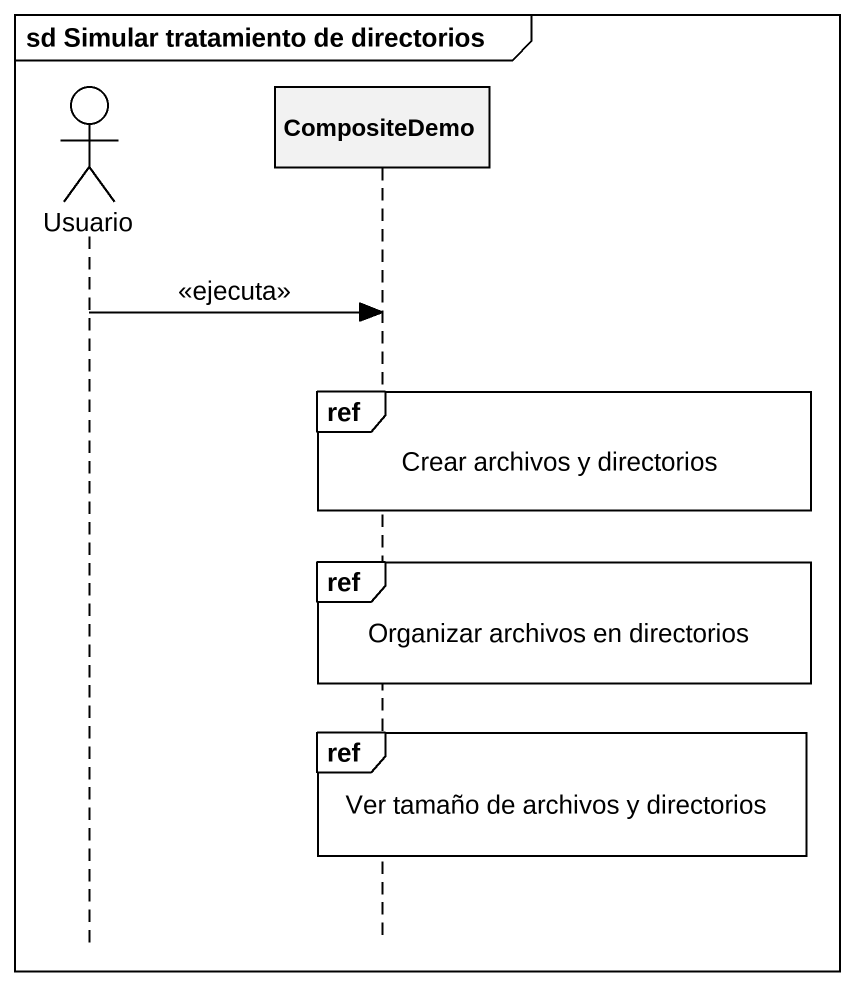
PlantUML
@startuml
mainframe sd Simular tratamiento de directorios
hide footbox
actor Usuario
participant CompositeDemo

Usuario -> CompositeDemo : <<ejecuta>>
ref over CompositeDemo : Crear archivos y directorios
ref over CompositeDemo : Organizar archivos en directorios
ref over CompositeDemo : Ver tamaño de archivos y directorios
@enduml
